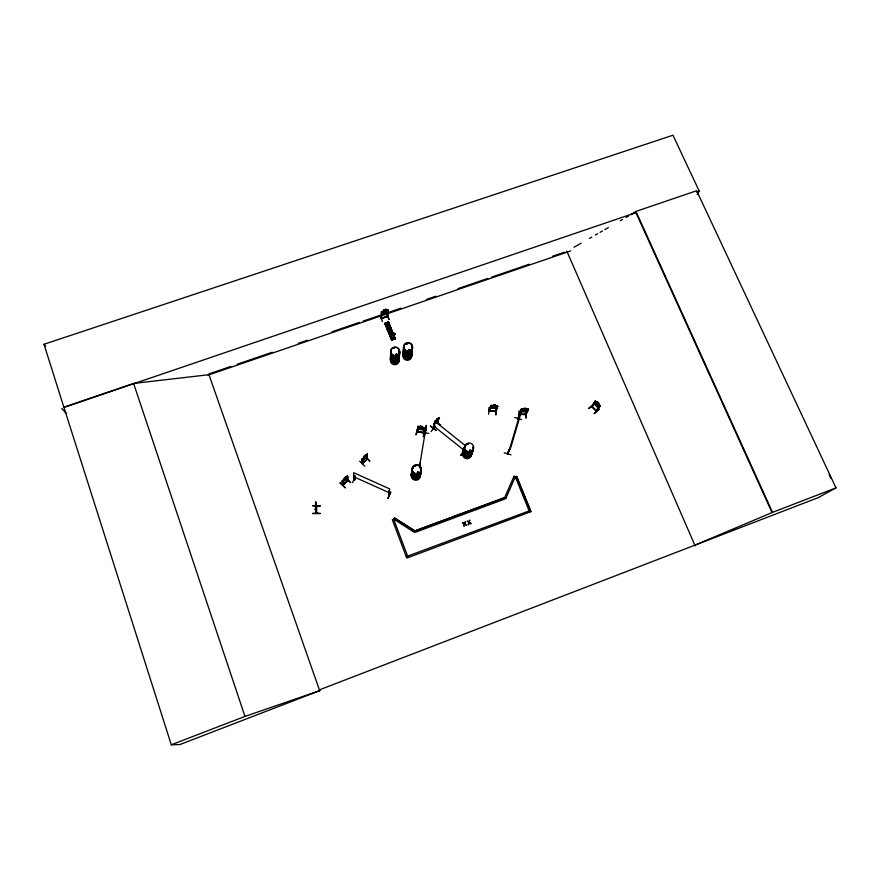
<?xml version="1.0" encoding="UTF-8"?>
<svg xmlns="http://www.w3.org/2000/svg" width="880" height="880" viewBox="0 0 880 880"><rect width="100%" height="100%" fill="white"/><g stroke="black" fill="none" stroke-linecap="round" stroke-linejoin="round"><path stroke-width="1.32" d="M312.763 513.59L320.078 513.601M312.774 513.304L320.078 513.282M381.513 314.006L381.535 311.883L381.293 318.78L387.772 316.338M387.167 316.525L387.673 316.36C380.611 316.371 380.974 323.763 381.986 312.125L381.304 312.114M382.415 321.607L380.017 315.557M383.702 310.002L383.647 310.871L383.625 309.991L385.836 309.32M395.285 338.767L391.765 339.944L395.263 338.778L388.509 322.036L385.011 323.125L391.512 340.142M385.726 310.112L385.737 309.298M385.814 309.254L385.748 310.178L386.826 310.068L386.793 311.564L385.704 312.576L382.602 313.005L382.624 311.509L383.713 310.871M320.243 506.077L312.928 505.923M385.693 324.819L388.949 323.664M386.144 326.029L389.4 324.874M470.14 450.021L470.228 450.89L470.888 450.615M470.756 450.747L469.81 450.67M316.602 512.952L315.348 508.893L316.602 512.534M315.931 505.395L315.601 509.245L315.744 502.425L315.491 506.231M315.601 508.893L315.337 509.553M315.975 510.147L315.997 503.305L316.063 510.147M316.426 505.923L316.272 513.029M315.524 509.168L316.558 513.15L316.734 505.967M386.837 327.734L390.093 326.568M387.068 316.756L387.277 310.31L387.882 310.112L387.2 310.101M387.673 316.591L387.794 309.892M388.96 319.495L386.54 313.192L389.048 319.44M390.181 329.549L389.906 328.801M388.641 329.494L389.334 328.636M415.701 466.004L415.008 466.191M417.252 472.494L418.418 473.011L417.659 471.966M417.626 472.164L417.637 472.901L417.461 472.362M418.385 472.395L417.956 473.088M409.662 350.614L409.904 349.998M406.384 343.794L407.088 343.541M406.472 343.519L407.077 343.992M406.45 343.585L407.132 343.915M409.706 350.196L408.782 349.921M395.934 354.607L396.286 354.97M396.319 354.156L396.891 354.189L396.407 355.003M392.865 338.646L392.898 339.46L393.866 338.294M393.998 348.381L393.734 348.117M387.937 498.553L390.83 491.964L387.882 498.454M389.213 495.363C390.302 490.38 388.113 489.676 388.663 495.198L389.389 495.121L388.553 494.967L389.213 495.363L389.62 488.873L353.716 472.736C352.957 475.398 355.696 485.331 354.541 475.563C352.583 475.178 354.09 481.14 354.97 479.688M388.905 491.007L388.718 494.868L389.312 495.099M315.733 503.349L315.579 504.295M495.187 411.092L495.968 411.158M493.317 405.614L492.074 405.724L491.667 406.901L494.835 407.693L496.177 407.286L496.606 406.109C495.726 405.284 492.888 403.392 492.833 407L495.011 407.187L495.429 406.01L493.24 405.823M495.759 414.766L496.166 407.968L496.056 414.876M497.002 406.45L497.662 406.274L495.198 411.543L497.013 406.219M497.662 406.274L495.737 411.631L497.86 406.131L495.506 405.724M497.244 407.825L490.754 407.913L490.248 407.231L490.82 407.968M488.642 414.26L488.994 407.451M490.754 407.99L496.221 408.452M491.304 405.966L490.666 405.68L491.304 405.966L489.588 411.092M491.678 405.394L490.82 405.614L493.317 405.537M519.882 414.304L520.3 413.787L517.737 418.99M517.781 419.001L521.829 409.541L521.18 409.288L518.925 414.304L526.031 414.304M508.002 453.233L507.595 453.486M407.638 556.16L393.646 519.189L394.416 517.913L414.843 530.871L415.327 532.279L505.186 498.894L504.658 497.596L414.843 530.871L414.062 532.147L393.657 519.09L392.315 519.684L406.791 558.074L530.915 511.654L516.604 476.355L515.251 476.949L514.041 476.256L515.317 476.828L529.628 512.138M592.141 406.725C591.91 407.539 595.76 399.762 595.342 401.742M596.541 411.114L591.646 406.208L596.684 411.147M315.623 502.799L315.755 502.062L316.074 503.382M315.7 502.799L315.755 502.062L316.756 506.209M416.218 434.709L418.044 427.977M423.896 433.136L417.131 431.563L417.846 431.255M418.638 426.36L417.846 426.36L417.186 431.607L424.094 432.872L423.379 433.224M417.89 431.728L418.517 426.679L417.813 426.756L418.517 426.679M420.156 426.8L420.255 426.129L422.565 426.712L423.335 429L418.902 427.867L419.056 426.756L420.178 426.734M419.903 429.209L420.332 426.173M420.684 426.437L422.07 426.789M509.751 448.613C503.525 461.879 511.181 446.292 509.575 449.218M422.037 429.748L422.543 426.789L420.255 426.129M421.806 432.267L428.835 433.422M315.975 507.98L315.854 508.816L315.612 506.682M424.105 428.131L423.489 432.718M423.258 436.546L424.952 429.77L423.533 436.623M417.824 426.437L424.754 428.109L424.017 433.312M420.101 462.715L419.441 467.027L426.371 425.271L425.051 433.697L425.205 432.773M419.727 466.807L420.046 464.761M426.151 428.285L425.293 433.741L425.447 433.004M406.307 556.655L529.023 510.95M316.25 512.578L315.348 508.893M430.375 426.206L435.941 430.54M431.189 431.519L435.347 426.074M394.405 518.023L414.843 530.871M434.027 427.471L434.621 422.642L433.356 427.691M433.334 429.055L434.808 421.278L465.08 445.423L462.913 452.694L462.385 452.122L463.133 452.507L462.594 452.1M433.62 428.934L434.203 425.26M434.764 424.677L434.412 424.094L434.137 429.187L433.323 429.099L433.884 429.495M435.072 423.159L436.007 420.97M434.5 426.811L434.104 429.363M394.053 337.7L394.636 334.598A2.354 0.704 -22 0 0 394.68 333.509A2.354 0.704 -22 0 0 391.567 334.62A2.354 0.704 -22 0 0 391.534 335.709L391.875 338.47L393.998 337.568L394.581 334.466A2.354 0.704 -22 0 0 394.625 333.377A2.354 0.704 -22 0 0 391.523 334.488A2.354 0.704 -22 0 0 391.479 335.577L391.831 338.349M462.583 522.764L464.376 524.128L462.583 522.764L464.519 523.644L465.377 521.664L464.926 523.897L466.741 525.283L464.772 524.392M469.183 522.687L468.314 524.7C471.009 522.797 465.993 521.411 467.522 520.872L468.897 522.016L469.755 520.047L469.293 522.28L471.141 523.589L469.15 522.764L470.569 523.864M437.239 419.265L437.536 418.528L436.975 421.685L438.603 419.276M464.805 524.315L463.936 526.328L464.398 524.062M437.239 423.302L437.976 422.752M438.218 418.341L438.823 418.011L437.239 423.203L437.954 422.686M437.437 423.456L438.625 417.857M437.866 422.994L438.911 417.637L438.416 418.088M468.776 522.434L468.314 524.7M440.594 424.963L435.127 420.519M315.491 502.425L316.701 506.572M423.951 427.768L424.754 428.109M423.61 430.166L424.435 429.682M423.632 430.1L418.264 428.725M424.732 428.296L424.039 428.362M521.444 419.573L514.679 417.483M415.91 434.643L417.703 427.977M507.54 453.673L509.993 448.679M507.914 453.596L507.661 453.134M518.034 419.144L517.792 418.715M507.87 453.695L508.079 453.068M517.715 419.254L518.144 418.77M518.045 419.276L518.21 418.638M511.049 454.839L504.218 452.771M509.003 451.055L519.431 415.745M463.892 447.623L462.418 452.397L463.254 449.779M468.193 443.96L467.467 443.993M596.002 410.938L599.544 405.625L599.995 406.087M414.942 465.894L415.228 465.806M390.181 329.483L388.784 329.791M488.939 410.564L489.72 410.63M488.873 411.015L490.831 405.537L490.325 407.308M367.422 458.821L362.318 463.771L367.378 458.975L366.905 459.382L366.564 454.751L366.729 458.887M367.015 459.162L367.037 454.289L362.142 459.03L362.351 463.628M393.338 337.986C392.304 337.568 394.009 339.636 393.316 337.755M463.122 522.566L464.519 523.644M518.936 410.916L518.969 417.725M521.18 409.288L518.925 414.535L519.706 414.326M519.145 414.436L525.965 414.535M523.908 409.079L522.643 409.255L522.126 410.432L525.25 411.015L527.175 409.376L526.097 409.134L526.471 408.408L524.117 408.353L523.842 409.057L521.389 409.145L520.663 410.894L521.114 411.532L526.581 411.675L521.114 411.532M519.629 414.26L521.279 410.553M517.935 419.397L521.653 410.696L511.082 446.512L507.815 453.728M514.041 476.256L504.603 497.717L414.821 530.97M505.879 498.289L504.603 497.717L505.879 498.289L515.251 476.949M524.117 408.43L523.292 410.454L525.47 410.509L525.998 409.343L523.809 409.288M527.527 409.684C531.201 405.174 521.004 422.048 527.076 410.454M525.8 414.788L528.176 409.464M525.877 414.711L528.429 409.321L526.097 409.057M526.537 411.653L527.659 411.081C530.354 407.407 523.094 409.431 521.389 409.222M526.053 417.912L526.295 411.191M354.255 479.688L354.904 479.655L354.541 475.563M355.366 476.102L352.627 482.658M630.905 214.709L635.932 211.409L696.652 190.74L836 487.894L818.081 497.706L319.385 689.876L319.66 690.668L244.871 716.452L171.281 744.788L63.855 407.176L133.595 383.427L208.967 374.704L319.66 690.668M347.754 477.323L342.562 482.251M366.751 456.654L362.78 460.504L367.312 455.554M438.493 419.287L436.205 422.51M433.785 427.427L433.554 428.01M516.604 476.355L530.915 511.654M430.584 425.942L436.106 430.342M525.173 414.458L518.991 414.238M697.169 194.59L699.215 191.103L672.98 135.212L44 344.278L63.855 407.176M393.151 338.327L393.36 338.096M589.149 408.507L594.088 403.986L588.896 408.287L594.176 403.777L594.011 402.688M591.547 406.351L595.221 400.994L595.848 401.236L600.138 405.911L596.508 411.345L600.083 405.867L599.709 405.108M596.75 410.916L591.712 406.318M592.042 406.857L595.518 401.588M434.5 422.961L438.856 417.593M408.76 355.399L409.497 355.025M396.946 354.805C395.725 356.444 395.252 352.935 396.924 354.189M596.959 402.49L595.991 401.874L595.221 403.062L595.716 404.393L598.411 406.263L599.049 403.392L597.333 401.775L596.046 403.887L597.586 405.438L598.367 404.261L596.827 402.71M594.231 413.49L599.302 409.211L594.209 413.611M343.398 484.836L342.859 480.788L342.21 481.063L342.98 485.309L347.985 480.458L347.468 480.854L346.874 476.553L347.292 480.689L347.809 480.183L342.76 485.089L343.123 484.517M362.802 463.353L362.417 458.755L362.395 463.573M344.08 479.061L342.375 480.909L342.617 482.306M342.485 480.92L347.347 476.091L347.05 476.729M460.911 455.378L463.122 452.694M463.331 452.859L460.834 455.334L463.034 452.43M437.536 418.528L436.128 420.365L435.721 422.752L438.13 418.594L437.426 419.276M437.547 418.66L436.062 420.31M436.018 421.135L437.393 419.474M435.809 422.268L437.184 420.618M437.723 422.587L437.283 423.214L437.767 422.532M344.19 479.072L343.475 481.019L345.983 479.039L346.687 476.85L344.014 478.544L344.333 480.183L345.939 478.632L345.818 477.686M434.819 422.796L434.214 423.126M339.966 482.988L345.257 487.784M340.23 482.647L345.29 487.74M359.656 461.219L364.727 466.18M489.082 410.542L495.825 411.334M495.946 411.4L489.005 411.026M346.973 476.366L345.741 477.455L345.741 476.872M342.21 481.063L342.903 485.177L347.589 480.634M365.651 456.995L369.875 461.208L365.915 456.819M350.493 482.713L346.247 478.467L350.768 482.427M365.497 455.609L366.41 455.015L365.618 457.292L363.165 459.217L363.814 456.632L365.53 454.982L365.607 455.587M363.869 456.687L365.585 455.037M363.968 457.38L365.552 455.84L365.596 456.863L364.012 458.403L363.924 456.654M362.604 458.931L361.955 459.217M366.751 454.916L367.037 454.289M600.138 405.911L599.368 405.79M598.961 407.649L597.949 407.649L594.022 403.898M595.166 400.928L595.859 401.28M469.865 450.032L471.119 450.406M393.58 347.985L394.141 347.941M382.195 311.388L381.458 311.905L387.915 309.694M343.112 484.627L342.859 481.954M362.615 463.1L362.417 458.755M391.776 339.999L384.758 323.389L392.194 339.9L385.902 322.982M392.216 334.4L387.618 322.267L392.942 335.412M392.15 339.911L385.605 323.037M388.487 322.047L395.197 338.811L393.8 336.567M417.263 431.31L423.984 432.806M346.951 476.399L347.6 475.948L347.699 477.378M387.772 316.569L387.959 309.595L387.178 309.606M574.013 247.258L581.13 243.188M589.424 238.447L591.8 237.083M595.353 235.048L597.718 233.695M600.094 232.342L602.459 230.978M604.835 229.625L608.388 227.59M620.235 220.814L622.611 219.45M626.164 217.415L628.529 216.062M694.859 545.193L772.519 512.336L836 487.894M526.537 411.576L527.582 410.993M417.505 472.846L418.209 472.967M392.645 339.735L385.638 322.982M394.361 339.064L393.602 336.644M396.418 359.502L395.824 359.469M423.566 430.133L424.49 429.781M393.173 337.414L391.083 338.239L393.25 337.458M387.178 312.862L382.107 314.6L381.447 314.039M208.725 374L230.78 366.454M237.27 364.232L272.316 352.231M298.265 343.332L307.351 340.23M332.013 331.782L359.26 322.443M363.154 321.112L400.796 308.22M426.745 299.332L435.831 296.219M457.897 288.662L487.74 278.443M491.634 277.112L529.276 264.22M552.629 256.223L564.311 252.219M208.142 375.122L570.669 250.921M387.068 316.591L381.293 318.549M65.384 406.989L635.943 212.652M696.641 191.983L699.215 191.103M347.82 480.117L347.347 476.091M470.668 451.055L470.019 450.945M469.524 454.586L468.842 454.531M389.136 328.746L389.906 328.856M387.376 322.443L392.282 334.378M409.013 349.459L409.827 349.701M409.486 350.625L408.738 350.405M396.352 359.744L395.725 359.634M387.167 316.756L387.717 316.063M489.016 410.718L489.555 410.894M171.281 744.788L179.916 744.535L319.759 690.635L319.484 689.843M315.733 503.085L316.415 506.726M315.535 503.833L315.59 504.559M312.95 505.67L320.243 505.703M521.18 409.53L521.829 409.541M417.857 472.109L418.451 472.23M362.219 460.482L362.813 460.449M491.678 405.471L497.068 405.933M489.632 410.773L495.803 411.312M526.042 417.989L525.976 411.092M420.2 427.042L422.345 427.592M420.046 428.153L422.191 428.703M353.837 475.519L354.442 475.794M388.795 491.238L389.4 491.502M354.09 476.916L389.433 492.8M463.738 447.81L464.409 448.03A4.532 4.389 17.9 0 0 467.159 453.981A4.532 4.389 17.9 0 0 472.879 450.516M433.917 426.195L463.716 449.988M381.491 313.94L382.151 314.545M367.345 458.942L367.257 454.08L366.652 454.465M591.624 406.483L596.453 411.29M61.71 408.529L66.385 413.424M44 344.278L45.705 346.302M417.637 427.966L418.308 428.802M829.136 474.463L830.863 478.203M635.932 211.409L772.519 512.336M635.646 211.992L772.057 512.6M566.907 251.328L695.178 545.919M393.063 334.048L388.256 322.08L392.909 334.147M394.02 336.446L394.988 338.833M387.794 322.3L392.7 334.224M385.187 323.235L391.952 339.988M133.595 383.427L244.981 716.463M342.43 480.865L342.672 482.251M347.49 475.959L347.985 480.458M362.252 459.041L362.274 460.416M364.221 456.467L365.244 455.477M315.953 504.207L316.03 505.758M367.312 454.135L367.312 455.653M463.98 448.987A4.499 4.367 17.9 0 0 467.412 455.136A4.499 4.367 17.9 0 0 472.549 450.417A4.521 4.378 17.9 0 1 467.39 455.202A4.499 4.367 17.9 0 1 463.947 449.097A4.521 4.378 17.9 0 0 467.39 455.202A4.499 4.367 17.9 0 0 472.516 450.516M473.121 446.886A4.609 4.466 17.8 0 1 468.743 452.925A4.543 4.411 17.8 0 1 464.662 446.666A4.609 4.466 17.8 0 0 468.743 452.925A4.543 4.411 17.8 0 0 473.033 446.985M468.325 443.982A4.609 4.466 17.8 0 0 465.245 445.577A4.543 4.411 17.8 0 1 467.159 444.378M472.945 450.307A4.532 4.389 17.9 0 1 467.225 453.772A4.532 4.389 17.9 0 1 464.343 447.722M471.746 452.881A4.477 4.334 18 0 1 466.642 457.578A4.477 4.334 18 0 1 463.232 451.462A4.532 4.4 18 0 0 466.653 457.567A4.532 4.4 18 0 0 471.834 452.804M471.141 452.793A4.466 4.334 18 0 1 469.304 458.051A4.466 4.334 18 0 1 463.65 457.116A4.466 4.334 18 0 1 463.518 451.528M472.23 451.583A4.554 4.422 17.9 0 1 467.038 456.357A4.488 4.356 17.9 0 1 463.595 450.23M463.562 450.131A4.554 4.422 17.9 0 0 467.038 456.357A4.488 4.356 17.9 0 0 472.153 451.66M471.812 452.672A4.477 4.345 18 0 1 466.697 457.369A4.477 4.345 18 0 1 463.287 451.253M472.252 451.517A4.554 4.422 17.9 0 1 467.049 456.302A4.554 4.422 17.9 0 1 463.584 450.076M472.219 451.451A4.499 4.356 17.9 0 1 467.082 456.17A4.499 4.356 17.9 0 1 463.661 450.021M420.893 471.295A4.554 4.455 7.6 0 1 415.624 476.102A4.554 4.455 7.6 0 1 412.214 469.854M420.981 471.163A4.62 4.521 7.6 0 1 415.635 476.047A4.62 4.521 7.6 0 1 412.17 469.7A4.565 4.455 7.6 0 0 415.657 475.915A4.565 4.455 7.6 0 0 420.926 471.097M421.157 470.052A4.642 4.532 7.6 0 1 415.195 474.815A4.642 4.532 7.6 0 1 412.951 467.577M420.31 467.852A4.642 4.532 7.6 0 1 420.882 468.897A4.642 4.532 7.6 0 0 420.321 467.797A4.587 4.477 7.6 0 1 420.838 468.798M421.047 471.295A4.576 4.466 7.6 0 1 414.645 474.617A4.576 4.466 7.6 0 1 412.995 467.687M420.244 467.962A4.576 4.466 7.6 0 1 420.816 468.996M412.962 467.522A4.642 4.532 7.6 0 0 415.206 474.76A4.642 4.532 7.6 0 0 421.168 469.997A4.587 4.477 7.6 0 1 415.239 474.628A4.587 4.477 7.6 0 1 413.017 467.489M420.09 473.451A4.499 4.4 7.5 0 1 416.911 479.281A4.499 4.4 7.5 0 1 411.4 475.387M411.444 474.243A4.499 4.4 7.5 0 1 412.401 472.175M420.167 473.363A4.565 4.466 7.5 0 1 418.22 478.775A4.565 4.466 7.5 0 1 412.434 477.807A4.565 4.466 7.5 0 1 412.368 472.065A4.51 4.4 7.5 0 0 412.5 477.642A4.51 4.4 7.5 0 0 418.209 478.599A4.51 4.4 7.5 0 0 420.123 473.264M420.211 475.453A4.477 4.378 7.5 0 1 414.458 480.051A4.477 4.378 7.5 0 1 412.291 473.066M412.511 470.921A4.587 4.477 7.5 0 0 412.588 476.685A4.587 4.477 7.5 0 0 418.396 477.653A4.587 4.477 7.5 0 0 420.343 472.219A4.521 4.422 7.5 0 1 418.385 477.477A4.521 4.422 7.5 0 1 412.643 476.52A4.521 4.422 7.5 0 1 412.577 470.833M420.167 473.308A4.565 4.466 7.5 0 1 418.231 478.709A4.565 4.466 7.5 0 1 412.445 477.752A4.565 4.466 7.5 0 1 412.368 472.01M412.313 349.8A4.499 4.279 5.5 0 1 407.682 354.453A4.499 4.279 5.5 0 1 403.392 349.426M403.744 348.359A4.499 4.279 5.5 0 1 404.36 347.424M411.862 350.108A4.422 4.202 5.5 0 1 408.155 355.74A4.422 4.202 5.5 0 1 403.37 350.823M412.203 346.962A4.521 4.301 5.6 0 1 410.278 352.154A4.521 4.301 5.6 0 1 404.536 351.197A4.521 4.301 5.6 0 1 404.481 345.675A4.466 4.235 5.6 0 0 404.591 351.065A4.466 4.235 5.6 0 0 410.245 352.011A4.466 4.235 5.6 0 0 412.159 346.885M412.269 349.624A4.444 4.224 5.6 0 1 407.704 354.211A4.444 4.224 5.6 0 1 403.469 349.261M403.81 348.205A4.444 4.224 5.6 0 1 404.426 347.281M412.39 348.238A4.455 4.235 5.6 0 1 408.397 352.836A4.455 4.235 5.6 0 1 403.524 348.986M403.557 347.875A4.455 4.235 5.6 0 1 404.514 345.895M411.631 353.353A4.455 4.235 5.5 0 1 407.319 359.04A4.455 4.235 5.5 0 1 403.425 353.023M411.455 354.728A4.367 4.158 5.5 0 1 407.22 360.305A4.367 4.158 5.5 0 1 403.403 354.398M411.862 350.262A4.433 4.213 5.5 0 1 408.144 355.905A4.433 4.213 5.5 0 1 403.348 350.977M411.191 350.603A4.411 4.191 5.5 0 1 410.762 355.982A4.411 4.191 5.5 0 1 405.119 356.455A4.411 4.191 5.5 0 1 403.601 351.241M411.598 353.199A4.389 4.18 5.5 0 1 407.341 358.809A4.389 4.18 5.5 0 1 403.491 352.869M411.169 350.878A4.411 4.191 5.5 0 1 410.74 356.257A4.411 4.191 5.5 0 1 405.097 356.719A4.411 4.191 5.5 0 1 403.579 351.516M399.212 353.265A4.444 4.235 3.9 0 1 394.878 358.952A4.444 4.235 3.9 0 1 390.995 352.924M399.278 353.067A4.51 4.29 3.9 0 1 394.889 358.831A4.51 4.29 3.9 0 1 390.951 352.726M399.135 354.629A4.444 4.224 3.9 0 1 394.823 360.305A4.444 4.224 3.9 0 1 390.94 354.288M399.124 354.541A4.422 4.213 3.9 0 1 394.823 360.195A4.422 4.213 3.9 0 1 390.962 354.211M398.816 350.427A4.532 4.312 4 0 1 398.354 355.949A4.532 4.312 4 0 1 392.557 356.433A4.532 4.312 4 0 1 391.006 351.076A4.466 4.246 4 0 0 394.966 357.06A4.466 4.246 4 0 0 399.322 351.351M399.223 352.99A4.455 4.235 3.9 0 1 394.889 358.677A4.455 4.235 3.9 0 1 391.006 352.649M399.3 351.626A4.466 4.246 4 0 1 394.955 357.324A4.466 4.246 4 0 1 391.061 351.285M399.014 357.753A4.455 4.246 3.9 0 1 397.089 362.89A4.455 4.246 3.9 0 1 391.446 361.944A4.455 4.246 3.9 0 1 391.402 356.488M399.124 360.173A4.367 4.169 3.9 0 1 393.492 364.518A4.367 4.169 3.9 0 1 391.402 357.863M399.102 356.147A4.477 4.257 3.9 0 1 397.177 361.306A4.477 4.257 3.9 0 1 391.501 360.36A4.477 4.257 3.9 0 1 391.457 354.871M398.959 357.599A4.4 4.191 3.9 0 1 397.067 362.67A4.4 4.191 3.9 0 1 391.49 361.735A4.4 4.191 3.9 0 1 391.457 356.345M399.058 355.993A4.422 4.202 3.9 0 1 397.155 361.075A4.422 4.202 3.9 0 1 391.556 360.14A4.422 4.202 3.9 0 1 391.512 354.739M383.713 311.135L383.691 312.631L385.715 311.938L385.748 310.442L383.713 311.135M384.087 310.079L385.396 309.628L384.087 310.079M387.442 329.153L390.698 327.998L387.442 329.153M388.124 330.858L391.391 329.692L388.124 330.858M493.889 405.108L495.308 405.229L493.889 405.108M524.535 408.562L525.943 408.606L524.535 408.562M597.586 402.237L598.444 403.447L597.586 402.237M387.838 311.762L387.101 312.785L387.915 311.74M345.466 477.367L344.443 478.544L345.466 477.367M465.52 449.911A4.554 4.411 17.8 0 0 473.341 449.207A4.554 4.411 17.8 0 0 468.677 442.948A4.554 4.411 17.8 0 0 465.52 449.911M416.075 477.125A4.554 4.444 7.6 0 0 420.475 471.13A4.532 4.433 7.6 0 1 416.086 477.048A4.532 4.433 7.6 0 1 412.104 470.767A4.554 4.444 7.6 0 0 416.075 477.125M413.787 472.835A4.609 4.499 7.6 0 0 421.245 470.118A4.609 4.499 7.6 0 0 415.074 465.146A4.609 4.499 7.6 0 0 413.787 472.835A4.609 4.499 7.6 0 0 421.245 470.151A4.609 4.499 7.6 0 0 415.063 465.19A4.609 4.499 7.6 0 0 413.787 472.868M405.24 350.218A4.488 4.257 5.6 0 0 412.511 347.677A4.488 4.257 5.6 0 0 406.505 342.947A4.488 4.257 5.6 0 0 405.24 350.218M405.251 350.339A4.466 4.246 5.6 0 0 412.489 347.82A4.466 4.246 5.6 0 0 406.505 343.101A4.466 4.246 5.6 0 0 405.251 350.339M392.337 354.706A4.499 4.268 4 0 0 399.619 352.165A4.499 4.268 4 0 0 393.624 347.413A4.499 4.268 4 0 0 392.337 354.706A4.499 4.268 4 0 0 399.619 352.209A4.499 4.268 4 0 0 393.613 347.468A4.499 4.268 4 0 0 392.326 354.75"/></g></svg>
